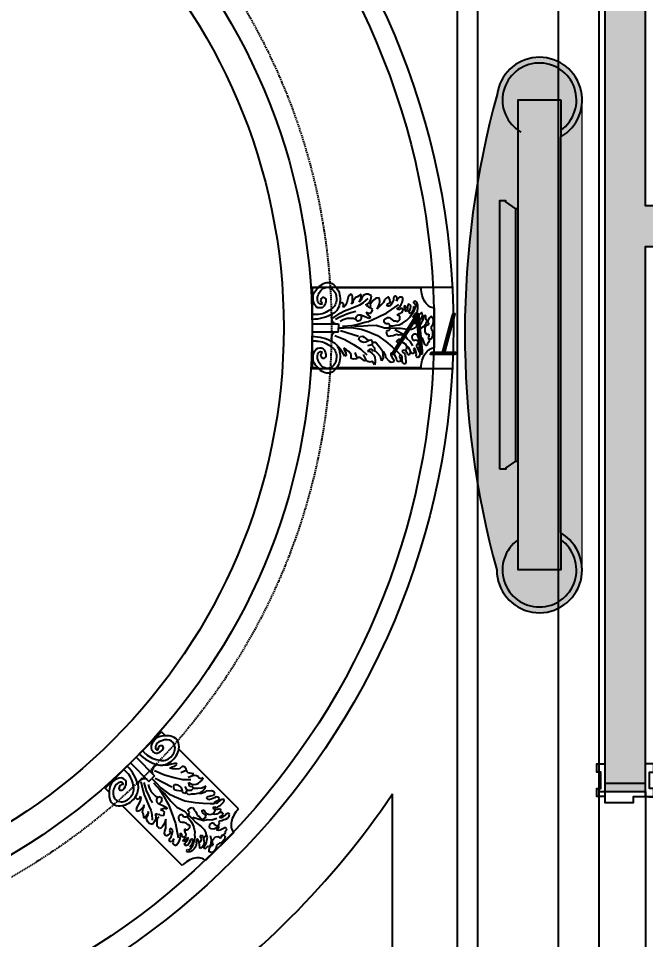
# Model space of a CAD drawing. Header units: millimetres. Extents: x 10553 to 38258, y 46576 to 64025.
# Drawn here: x 33375 to 34918, y 54357 to 56621 of the extents above; entities that cross this region are included whole.
import ezdxf

# ---------------------------------------------------------------- set-up
doc = ezdxf.new("R2010")
doc.units = ezdxf.units.MM
doc.linetypes.add('HIDDEN2', pattern=[4.762499999999999, 3.175, -1.5875])
for name, color, linetype in [('ceiling', 232, 'Continuous'), ('cont', 175, 'Continuous'), ('doors', 4, 'Continuous'), ('floor', 172, 'Continuous'), ('furn', 34, 'Continuous'), ('furn hatch', 254, 'Continuous'), ('light', 230, 'Continuous'), ('plaster', 81, 'Continuous'), ('wall', 5, 'Continuous')]:
    doc.layers.add(name, color=color, linetype=linetype)
doc.styles.add('ISO', font='isocpeui.ttf')

# ---------------------------------------------------------------- blocks, each defined once
blk = doc.blocks.new('TV (top)')
at = {"layer": 'furn hatch'}
h = blk.add_hatch(color=254, dxfattribs=at)
h.paths.add_polyline_path([(63.92888891706389, 524.365204919699), (43.92888891707116, 524.3652049196971), (43.92888891706752, 519.3652049196935), (8.857821105197218, 492.2941371078341), (8.857821105200856, -492.2941371078259), (43.19847907766962, -518.6347950803001), (43.19847907766962, -523.6347950802974), (63.92888891706389, -523.6347950803029)])
h.paths.add_polyline_path([(8.857821105200856, 492.2941371078341), (-3.637978807091713e-12, 492.2941371078323), (3.637978807091713e-12, -492.2941371078305), (8.857821105197218, -492.2941371078268)])
at = {"layer": 'cont', "color": 34, "linetype": 'ByBlock'}
for points in [[(63.92888891706389, -523.6347950803029), (63.92888891706752, 524.3652049196971), (43.92888891706752, 524.3652049196971), (43.92888891706752, 519.3652049196971), (8.857821105200856, 492.2941371078341), (8.857821105200856, -492.2941371078268), (43.19847907766962, -518.6347950802992), (43.19847907766962, -523.6347950802992), (63.92888891706389, -523.6347950803029)], [(8.857821105200856, -492.2941371078268), (0, -492.2941371078305), (0, 492.2941371078305), (8.857821105200856, 492.2941371078341)]]:
    blk.add_lwpolyline(points, dxfattribs=at)
blk = doc.blocks.new('tv furn')
at = {"lineweight": 0}
h = blk.add_hatch(color=254, dxfattribs=at)
edge = h.paths.add_edge_path()
edge.add_line((0, 825.2397700335423), (0, -825.2397701145364))
edge.add_arc((149.9999999999873, -825.2397700335184), 149.9999999999873, 180.0000000309466, 352.441508846147)
edge.add_arc((-2738.333922594611, -7.494937132796686), 3150.384122247407, 344.5835536100656, 375.3270257699401)
edge.add_arc((150, 825.2397700335423), 150, 0, 180)
at = {"color": 34}
blk.add_line((75, 695.335959465875), (75, -695.3359594658832), dxfattribs=at)
at = {"color": 0, "lineweight": 0}
blk.add_lwpolyline([(0, 825.2397700335423), (0, -825.2397701145364, 0.9361232250664371), (298.6966643077903, -844.9705080767017, 0.1349541549208297), (300, 825.2397700335423, 1), (0, 825.2397700335423, 1.337811295791316)], format="xyb", dxfattribs=at)
at = {"color": 34}
blk.add_lwpolyline([(75, -825.2397700335423), (75, -695.3359594658832, 1.60721596209012), (298.6966643077903, -844.9705080767017, 0.1349541549208021), (300, 825.2397700335569, 1.732050807568741), (75, 695.3359594658832), (75, 825.2397700335569), (225, 825.2397700335569), (225, -825.2397700335423), (75, -825.2397700335423)], format="xyb", dxfattribs=at)
for centre, start, end in [((150, 825.2397700335569), 305.2344179818278, 234.7655820181722), ((150, -825.2397700335423), 125.2344179818278, 59.99999999998969)]:
    blk.add_arc(centre, 130, start, end, dxfattribs=at)
at = {"color": 34, "xscale": -1, "yscale": 0.9000000000232831, "rotation": 180}
blk.add_blockref('TV (top)', (225, 0), dxfattribs=at)
at = {"color": 34, "style": 'ISO'}
blk.add_text('TV', height=150, dxfattribs=at).set_placement((390.4348125623656, -78.53628961774848))
blk = doc.blocks.new('205 2')
at = {"color": 0, "linetype": 'ByBlock'}
for p, q in [((-45.99999999999955, 370), (46, 370)), ((-25.21661514746643, 360.7503661837545), (-22.06201093967388, 363.4935002774873)), ((-22.06201093967388, 363.4935002774873), (-18.66881113426348, 364.8901213309728)), ((-18.66881113426348, 364.8901213309728), (-8.192045572757934, 364.8901213309728)), ((-8.192045572757934, 364.8901213309728), (-5.097256986136017, 362.1990008208668)), ((-5.097256986136017, 362.1990008208668), (0, 360.9573347061523)), ((0, 360.9573347061523), (3.355596227044771, 360.9573347061523)), ((3.355596227044771, 360.9573347061523), (7.997955425677446, 364.9941687919199)), ((7.997955425677446, 364.9941687919199), (13.59456504638956, 367.1667750769993)), ((13.59456504638956, 367.1667750769993), (20.38047208094804, 367.1667750769993)), ((20.38047208094804, 367.1667750769993), (23.8916567649519, 364.1135710039525)), ((23.8916567649519, 364.1135710039525), (25.97581360782215, 358.9911337436642)), ((-40.28933311967694, 347.2612504434655), (-40.66843701698508, 343.4200223843218)), ((-40.66843701698508, 343.4200223843218), (-38.52193915081716, 340.8956219312386)), ((-37.76478588725422, 349.1270447436254), (-40.28933311967694, 347.2612504434655)), ((-38.52193915081716, 340.8956219312386), (-32.2095165386736, 337.9322789427824)), ((-33.34577369947783, 349.4563478201162), (-37.76478588725422, 349.1270447436254)), ((-32.46207671504817, 353.29757587926), (-33.34577369947783, 351.6514451967669)), ((-33.34577369947783, 351.6514451967669), (-33.34577369947783, 349.4563478201162)), ((-30.1895623934397, 353.8465425733593), (-32.46207671504817, 353.29757587926)), ((-25.21661514746665, 352.5748563075322), (-30.1895623934397, 353.8465425733593)), ((-25.21661514746665, 356.3001582529978), (-25.21661514746643, 360.7503661837545)), ((-25.21661514746665, 352.5748563075322), (-25.21661514746665, 356.3001582529978)), ((-23.31191116117407, 350.9185919716256), (-25.21661514746665, 352.5748563075322)), ((-19.50241789589336, 352.6782091116183), (-23.31191116117407, 350.9185919716256)), ((-14.14397717948736, 352.6782091116183), (-19.50241789589336, 352.6782091116183)), ((-14.14397717948736, 345.22735197781), (-14.14397717948736, 352.6782091116183)), ((-8.787328326600118, 340.5693964535603), (-14.14397717948736, 345.22735197781)), ((0, 340.5693964535603), (-8.787328326600118, 340.5693964535603)), ((3.713082238659354, 343.1568876830279), (0, 340.5693964535603)), ((2.765586128269206, 336.7004700048128), (10.2480108933903, 345.0361464781454)), ((6.451172000216502, 348.641938225599), (3.713082238659354, 343.1568876830279)), ((8.475036134407219, 352.8850106071477), (6.451172000216502, 348.641938225599)), ((12.04651352702354, 349.7793780918291), (8.475036134407219, 352.8850106071477)), ((10.2480108933903, 345.0361464781454), (13.53392951338901, 347.1408393886522)), ((17.28582321707654, 349.7793780918291), (12.04651352702354, 349.7793780918291)), ((13.53392951338901, 347.1408393886522), (18.5498062515544, 347.1408393886522)), ((22.76160309631678, 354.5409258129075), (17.28582321707654, 349.7793780918291)), ((18.5498062515544, 347.1408393886522), (18.5498062515544, 344.1340253165108)), ((18.5498062515544, 344.1340253165108), (28.63850440223177, 344.1340253165108)), ((25.97581360782215, 358.9911337436642), (22.76160309631678, 354.5409258129075)), ((28.63850440223177, 344.1340253165108), (27.94673206117591, 339.02213363396)), ((-91.99999999999955, 330), (-92, 73.92546307080192)), ((-68.06515259708681, 322.0184000119916), (-68.44372922883485, 318.9454175646533)), ((-68.44372922883485, 318.9454175646533), (-66.55031880453453, 315.4331078820978)), ((-64.6563811146741, 325.2014066180564), (-68.06515259708681, 322.0184000119916)), ((-58.59599141341164, 325.7499886123114), (-64.6563811146741, 325.2014066180564)), ((-54.55608312294339, 323.8841943121515), (-58.59599141341164, 325.7499886123114)), ((-50.3896311114745, 321.140514941304), (-54.55608312294339, 323.8841943121515)), ((-45.71858601288386, 318.396450870554), (-50.3896311114745, 321.140514941304)), ((-38.14336251900227, 318.7257539470447), (-39.027059503499, 315.6527714997064)), ((-35.87084819746087, 321.140514941304), (-38.14336251900227, 318.7257539470447)), ((-29.93700221706513, 320.5915482472046), (-35.87084819746087, 321.140514941304)), ((-32.2095165386736, 337.9322789427824), (-27.41192771914939, 335.7375662659761)), ((-28.92676151170144, 328.2743890653946), (-31.45183600968448, 325.8596280711354)), ((-31.45183600968448, 325.8596280711354), (-30.31557884888025, 323.1159487002878)), ((-30.31557884888025, 323.1159487002878), (-24.25571641311103, 322.7866456238553)), ((-28.04306452727178, 316.7503201880609), (-29.93700221706513, 320.5915482472046)), ((-21.47808173882072, 328.054725447786), (-28.92676151170144, 328.2743890653946)), ((-27.41192771914939, 335.7375662659761), (-24.00315623673669, 332.6641991187935)), ((-24.25571641311103, 322.7866456238553), (-18.57390334359661, 320.0429662529496)), ((-24.00315623673669, 332.6641991187935), (-21.47808173882072, 328.054725447786)), ((-18.57390334359661, 320.0429662529496), (-14.78655522943586, 314.3359438936459)), ((-2.40003401293643, 326.1981639441801), (2.765586128269206, 336.7004700048128)), ((4.959430258623797, 324.5615106791665), (3.31605131431138, 318.7923070220859)), ((3.31605131431138, 318.7923070220859), (3.31605131431138, 316.2752158662188)), ((10.48567170311003, 329.3669380221982), (4.959430258623797, 324.5615106791665)), ((15.57022888931692, 333.7882920971606), (10.48567170311003, 329.3669380221982)), ((13.59509231188281, 318.1629380581435), (15.76689892219747, 323.3229172226856)), ((25.12227309273021, 336.5660823570506), (15.57022888931692, 333.7882920971606)), ((15.76689892219747, 323.3229172226856), (20.10998487746701, 329.1753561274381)), ((22.41624419131563, 318.7511441375245), (18.57511499576799, 316.6337561317487)), ((20.10998487746701, 329.1753561274381), (25.53923777060709, 332.9508005112875)), ((27.53154601618417, 318.5297566222289), (22.41624419131563, 318.7511441375245)), ((27.94673206117591, 339.02213363396), (25.12227309273021, 336.5660823570506)), ((25.53923777060709, 332.9508005112875), (29.73785297776931, 334.2095384391141)), ((29.23115082854065, 322.5681361057796), (27.05934421822622, 317.4077722414513)), ((34.80487446978805, 330.1190248734783), (29.23115082854065, 322.5681361057796)), ((29.73785297776931, 334.2095384391141), (34.80487446978805, 332.3218162472476)), ((34.80487446978805, 332.3218162472476), (34.80487446978805, 330.1190248734783)), ((35.13213260793418, 315.9241443710634), (38.38451685072664, 318.7523045821872)), ((38.38451685072664, 318.7523045821872), (45.63279885685483, 319.9918011721456)), ((45.63279885685483, 319.9918011721456), (52.13820064335891, 319.9918011721456)), ((52.13820064335891, 319.9918011721456), (56.70326537572259, 317.8090141909197)), ((91.99999999999955, 330), (91.99999999999977, 73.92546307080192)), ((-66.55031880453453, 315.4331078820978), (-63.14154732212182, 314.3359438936459)), ((-63.14154732212182, 314.3359438936459), (-59.60623211877532, 315.3234684232157)), ((-59.60623211877532, 315.3234684232157), (-54.55608312294339, 313.7869771995465)), ((-58.39193966342418, 307.610621016298), (-59.16965628162711, 305.29280438571)), ((-59.16965628162711, 305.29280438571), (-59.16965628162711, 302.5887490999885)), ((-59.16965628162711, 302.5887490999885), (-58.16943362076995, 300.9468501158408)), ((-55.81888400461457, 308.7385609932244), (-58.39193966342418, 307.610621016298)), ((-58.16943362076995, 300.9468501158408), (-55.39232621203973, 298.0496755025815)), ((-52.03100862496058, 308.5188973756158), (-55.81888400461457, 308.7385609932244)), ((-55.39232621203973, 298.0496755025815), (-52.18655194862799, 295.8268797363271)), ((-54.55608312294339, 313.7869771995465), (-49.25337395067027, 312.3601254347595)), ((-49.75849430335211, 306.8727666930645), (-52.03100862496058, 308.5188973756158)), ((-47.61199643718419, 307.7506517637521), (-49.75849430335211, 306.8727666930645)), ((-49.25337395067027, 312.3601254347595), (-47.61199643718419, 310.4943311346578)), ((-47.61199643718419, 310.4943311346578), (-47.61199643718419, 307.7506517637521)), ((-42.56237470677866, 315.872435117315), (-45.71858601288386, 318.396450870554)), ((-39.027059503499, 315.6527714997064), (-42.56237470677866, 315.872435117315)), ((-30.83862622866877, 295.8622721230495), (-41.24579274372081, 303.1000152082415)), ((-28.29562470357905, 309.2871429874212), (-27.66448789552373, 313.1283710466232)), ((-28.04306452727178, 305.9944969225326), (-28.29562470357905, 309.2871429874212)), ((-27.66448789552373, 313.1283710466232), (-28.04306452727178, 316.7503201880609)), ((-26.4016870137857, 302.70223555743), (-28.04306452727178, 305.9944969225326)), ((-19.83670422533464, 301.7143263279577), (-26.4016870137857, 302.70223555743)), ((-14.53399505306152, 307.4213486873196), (-19.83670422533464, 301.7143263279577)), ((-14.78655522943586, 314.3359438936459), (-14.53399505306152, 307.4213486873196)), ((-2.687393712537641, 300.6013896454242), (0.03487808381919422, 310.658982672845)), ((-2.687393712537641, 287.8224298387649), (-2.687393712537641, 300.6013896454242)), ((0.03487808381919422, 310.658982672845), (3.31605131431138, 316.2752158662188)), ((3.31605131431138, 316.2752158662188), (6.356264209482561, 317.0303816829692)), ((6.356264209482561, 317.0303816829692), (10.19264801552345, 316.2752158662188)), ((10.19264801552345, 316.2752158662188), (13.59509231188281, 318.1629380581435)), ((10.37719094185741, 309.1813505271566), (10.61129682556498, 311.6249640105525)), ((11.22028848250056, 306.7381217435468), (10.37719094185741, 309.1813505271566)), ((10.61129682556498, 311.6249640105525), (11.31414174218094, 313.6607956468943)), ((13.42214922660219, 306.0460467031808), (11.22028848250056, 306.7381217435468)), ((11.31414174218094, 313.6607956468943), (13.59509231188281, 318.1629380581435)), ((15.38937682143592, 307.9599284852738), (13.42214922660219, 306.0460467031808)), ((16.46710751134674, 313.3757330538356), (15.38937682143592, 307.9599284852738)), ((18.57511499576799, 316.6337561317487), (16.46710751134674, 313.3757330538356)), ((25.24976900896581, 312.8144559643697), (24.25587353422884, 308.9120606281213)), ((24.25587353422884, 308.9120606281213), (24.25587353422884, 305.2254819109803)), ((24.25587353422884, 305.2254819109803), (26.35386297407672, 305.8852421634947)), ((25.2197148752457, 296.6701418200391), (31.36868518118877, 301.8462783785071)), ((27.05934421822622, 317.4077722414513), (25.24976900896581, 312.8144559643697)), ((26.35386297407672, 305.8852421634947), (30.58177528635133, 309.5616876524291)), ((30.58177528635133, 309.5616876524291), (32.73588463267379, 313.8404504795326)), ((31.36868518118877, 301.8462783785071), (39.59349977572583, 308.1630500091123)), ((32.73588463267379, 313.8404504795326), (35.13213260793418, 315.9241443710634)), ((35.35669135838475, 301.1883232452528), (33.0566913583848, 296.6883232452528)), ((39.38169135838484, 304.6883232452528), (35.35669135838475, 301.1883232452528)), ((44.5566913583848, 306.1883232452528), (39.38169135838484, 304.6883232452528)), ((39.59349977572583, 308.1630500091123), (42.89892721937804, 310.3769976786571)), ((39.95669135838489, 294.1883232452528), (43.98169135838475, 297.1883232452528)), ((42.89892721937804, 310.3769976786571), (46.28169135838493, 311.1883232452528)), ((43.98169135838475, 297.1883232452528), (49.73169135838475, 298.6883232452528)), ((49.15669135838493, 306.6883232452528), (44.5566913583848, 306.1883232452528)), ((51.45669135838489, 312.6883232452528), (46.28169135838493, 311.1883232452528)), ((46.28169135838493, 311.1883232452528), (49.15669135838493, 306.6883232452528)), ((49.73169135838475, 298.6883232452528), (52.60669135838475, 296.6883232452528)), ((55.48169135838475, 311.1883232452528), (51.45669135838489, 312.6883232452528)), ((57.78169135838493, 306.1883232452528), (55.48169135838475, 311.1883232452528)), ((56.70326537572259, 317.8090141909197), (60.18369677610758, 314.7825521036284)), ((59.78508478307208, 306.3995858705603), (57.78169135838493, 306.1883232452528)), ((62.18155396074303, 311.5587956353556), (59.78508478307208, 309.4749093939026)), ((59.78508478307208, 309.4749093939026), (59.78508478307208, 306.3995858705603)), ((60.18369677610758, 314.7825521036284), (62.18155396074303, 311.5587956353556)), ((-82.68253416035441, 281.1198042529286), (-83.45286906145043, 278.8419964073109)), ((-83.45286906145043, 278.8419964073109), (-80.5244364530663, 274.1525051663048)), ((-79.29168970504816, 283.3972273986437), (-82.68253416035441, 281.1198042529286)), ((-67.7683021184057, 282.7324660480372), (-79.29168970504816, 283.3972273986437)), ((-63.66881282599047, 281.1601977377431), (-67.7683021184057, 282.7324660480372)), ((-60.53421940557882, 280.7408748950693), (-63.66881282599047, 281.1601977377431)), ((-60.69134452572598, 295.9969170725672), (-62.64644501401335, 293.2774737926084)), ((-62.64644501401335, 293.2774737926084), (-61.47327926794242, 289.4535572269815)), ((-61.47327926794242, 289.4535572269815), (-59.32256327769414, 288.0086245689308)), ((-56.58552804725764, 296.0819357406581), (-60.69134452572598, 295.9969170725672)), ((-57.82143838823526, 278.5400070205797), (-60.53421940557882, 280.7408748950693)), ((-59.32256327769414, 288.0086245689308), (-56.58552804725764, 286.054349301965)), ((-56.43525737865707, 274.8718938964885), (-57.82143838823526, 278.5400070205797)), ((-52.18655194862799, 295.8268797363271), (-56.58552804725764, 296.0819357406581)), ((-56.58552804725764, 286.054349301965), (-52.67532707068312, 282.6551413770067)), ((-51.67299534785252, 278.0160458171158), (-52.87832428968386, 272.6710260219988)), ((-49.96676417741969, 283.9158028041711), (-52.67532707068312, 282.6551413770067)), ((-52.67532707068312, 282.6551413770067), (-51.67299534785252, 278.0160458171158)), ((-48.49358435964086, 293.5313756974065), (-52.18655194862799, 295.8268797363271)), ((-45.97589157876496, 285.0722105703899), (-49.96676417741969, 283.9158028041711)), ((-44.59181963115975, 290.0036780206137), (-48.49358435964086, 293.5313756974065)), ((-42.4284492688048, 285.0722105703899), (-45.97589157876496, 285.0722105703899)), ((-42.4284492688048, 285.0722105703899), (-44.59181963115975, 290.0036780206137)), ((-36.9295973291446, 281.217133316386), (-42.4284492688048, 285.0722105703899)), ((-34.71244588546961, 276.5915022514528), (-36.9295973291446, 281.217133316386)), ((-32.49476717630159, 270.8090787204565), (-34.71244588546961, 276.5915022514528)), ((-24.59474813205884, 286.8156703163986), (-30.83862622866877, 295.8622721230495)), ((-27.43618193230941, 276.3810714303982), (-28.49545832955323, 272.6968009123811)), ((-23.05671465733326, 276.8107811692171), (-27.43618193230941, 276.3810714303982)), ((-16.26869856073449, 279.5779272312648), (-24.59474813205884, 286.8156703163986)), ((-19.52509031257364, 276.3810714303982), (-23.05671465733326, 276.8107811692171)), ((-16.70000174288293, 274.5391285212827), (-19.52509031257364, 276.3810714303982)), ((-3.780415102021607, 249.7232949296595), (-16.26869856073449, 279.5779272312648)), ((-0.4291155595826694, 267.4687298733625), (-2.687393712537641, 287.8224298387649)), ((11.20974317243395, 273.7778075068491), (17.45783939305693, 285.9724082327448)), ((17.45783939305693, 285.9724082327448), (21.83414307507337, 291.4262980869971)), ((21.83414307507337, 291.4262980869971), (25.2197148752457, 296.6701418200391)), ((33.0566913583848, 296.6883232452528), (33.63169135838484, 294.1883232452528)), ((33.63169135838484, 294.1883232452528), (35.9316913583848, 292.1883232452528)), ((35.9316913583848, 292.1883232452528), (39.95669135838489, 294.1883232452528)), ((40.53169135838493, 287.1883232452528), (37.65669135838493, 285.1883232452528)), ((37.65669135838493, 285.1883232452528), (38.23169135838475, 282.1883232452528)), ((38.23169135838475, 282.1883232452528), (42.25669135838484, 282.6883232452528)), ((43.98169135838475, 288.6883232452528), (40.53169135838493, 287.1883232452528)), ((43.40669135838493, 278.1883232452528), (41.10669135838475, 275.6883232452528)), ((42.25669135838484, 282.6883232452528), (48.58169135838489, 283.1883232452528)), ((46.28169135838471, 278.1883232452528), (43.40669135838493, 278.1883232452528)), ((48.00669135838484, 288.6883232452528), (43.98169135838475, 288.6883232452528)), ((50.3066913583848, 278.1883232452528), (46.28169135838471, 278.1883232452528)), ((52.03169135838471, 289.1883232452528), (48.00669135838484, 288.6883232452528)), ((48.58169135838489, 283.1883232452528), (50.88169135838484, 281.1883232452528)), ((50.88169135838484, 281.1883232452528), (50.3066913583848, 278.1883232452528)), ((53.75669135838484, 290.1883232452528), (52.03169135838471, 289.1883232452528)), ((52.60669135838475, 296.6883232452528), (54.33169135838489, 293.6883232452528)), ((54.33169135838489, 293.6883232452528), (53.75669135838484, 290.1883232452528)), ((-80.5244364530663, 274.1525051663048), (-76.97963047070652, 272.1428331201314)), ((-74.20568665493624, 268.3912401273847), (-78.52082753845889, 265.7114209325518)), ((-78.52082753845889, 265.7114209325518), (-77.75049263729579, 260.3521672427887)), ((-77.75049263729579, 260.3521672427887), (-75.12998308315287, 256.0646873509977)), ((-76.97963047070652, 272.1428331201314), (-72.04758894764814, 272.1428331201314)), ((-75.12998308315287, 256.0646873509977), (-70.50639187989577, 254.7251624534838)), ((-69.5815681861859, 265.9795567319961), (-74.20568665493624, 268.3912401273847)), ((-72.04758894764814, 272.1428331201314), (-66.6531355777347, 272.0089575703605)), ((-70.50639187989577, 254.7251624534838), (-63.57074144222997, 250.7054336612346)), ((-64.95797698286174, 263.4339977867785), (-69.5815681861859, 265.9795567319961)), ((-66.6531355777347, 272.0089575703605), (-63.57074144222997, 269.4630139253568)), ((-63.10832959537515, 266.113432281767), (-64.95797698286174, 263.4339977867785)), ((-63.57074144222997, 269.4630139253568), (-63.10832959537515, 266.113432281767)), ((-54.40001253378273, 257.6334933625767), (-61.50122433962247, 266.5065955342725)), ((-54.32514083219576, 272.7756643827888), (-56.43525737865707, 274.8718938964885)), ((-43.68228663695618, 242.431309164851), (-54.40001253378273, 257.6334933625767)), ((-52.87832428968386, 272.6710260219988), (-54.32514083219576, 272.7756643827888)), ((-33.38215501925151, 257.8566192788421), (-32.49476717630159, 263.6386581100523)), ((-32.49476717630159, 255.3891544044018), (-33.38215501925151, 257.8566192788421)), ((-32.49476717630159, 263.6386581100523), (-32.49476717630159, 270.8090787204565)), ((-30.27761573255998, 255.3891544044018), (-32.49476717630159, 255.3891544044018)), ((-28.94732486634166, 257.1626207391964), (-30.27761573255998, 255.3891544044018)), ((-27.17360371142854, 261.0173132932978), (-28.94732486634166, 257.1626207391964)), ((-28.49545832955323, 272.6968009123811), (-27.35076492072244, 268.4958784881164)), ((-27.35076492072244, 268.4958784881164), (-27.17360371142854, 264.4869212918566)), ((-27.17360371142854, 264.4869212918566), (-27.17360371142854, 261.0173132932978)), ((-14.90835356079629, 269.7534623164102), (-16.70000174288293, 274.5391285212827)), ((-16.13530038825411, 261.3116086829104), (-14.90835356079629, 269.7534623164102)), ((-14.3974332876212, 255.5357250494417), (-16.13530038825411, 261.3116086829104)), ((-15.93072137277341, 249.7598414159147), (-14.3974332876212, 255.5357250494417)), ((-0.4291155595826694, 250.901630587643), (-0.4291155595826694, 267.4687298733625)), ((5.930233682400967, 253.6672378502553), (7.195670891605687, 263.0112126453896)), ((7.195670891605687, 263.0112126453896), (11.20974317243395, 273.7778075068491)), ((14.36859080600561, 259.0684238243266), (18.65578661784821, 264.8658506497159)), ((14.36859080600561, 256.2528055804432), (14.36859080600561, 259.0684238243266)), ((16.36956339314634, 253.685318743519), (14.36859080600561, 256.2528055804432)), ((18.65578661784821, 264.8658506497159), (22.94298242962395, 264.8658506497159)), ((22.94298242962395, 264.8658506497159), (27.03983539457272, 265.1143667565193)), ((27.03983539457272, 265.1143667565193), (28.65959502236524, 262.8784911951516)), ((28.65959502236524, 262.8784911951516), (28.46872490997771, 260.3937148271943)), ((28.46872490997771, 260.3937148271943), (28.94537292548625, 257.660807052278)), ((28.94537292548625, 257.660807052278), (31.32703120634847, 260.9734575097682)), ((31.32703120634847, 260.9734575097682), (32.75644798731378, 264.4519136049785)), ((32.75644798731378, 264.4519136049785), (33.51834664038324, 267.7645640624105)), ((33.51834664038324, 267.7645640624105), (35.61422701819106, 271.3261153264903)), ((34.65776739421426, 226.3389295010129), (53.64723451541795, 262.0063766223029)), ((35.61422701819106, 271.3261153264903), (39.08099770600393, 274.3756310826284)), ((39.08099770600393, 274.3756310826284), (41.10669135838475, 275.6883232452528)), ((41.10669135838475, 275.6883232452528), (42.83169135838489, 274.1883232452528)), ((44.5566913583848, 267.6883232452528), (41.6816913583848, 262.1883232452528)), ((41.6816913583848, 262.1883232452528), (42.83169135838489, 258.1883232452528)), ((42.83169135838489, 274.1883232452528), (44.5566913583848, 272.6883232452528)), ((42.83169135838489, 258.1883232452528), (45.13169135838484, 257.1883232452528)), ((44.5566913583848, 272.6883232452528), (44.5566913583848, 267.6883232452528)), ((45.13169135838484, 257.1883232452528), (46.28169135838471, 261.6883232452528)), ((46.28169135838471, 261.6883232452528), (49.15669135838471, 265.6883232452528)), ((49.15669135838471, 265.6883232452528), (53.75669135838484, 269.1883232452528)), ((53.75669135838484, 269.1883232452528), (58.35669135838475, 272.1883232452528)), ((58.35669135838475, 272.1883232452528), (64.10669135838475, 274.1883232452528)), ((66.98169135838475, 258.1883232452528), (61.8066913583848, 255.1883232452528)), ((61.8066913583848, 255.1883232452528), (66.98169135838475, 256.6883232452528)), ((64.10669135838475, 274.1883232452528), (69.85669135838475, 274.6883232452528)), ((68.13169135838484, 261.1883232452528), (66.98169135838475, 258.1883232452528)), ((66.98169135838475, 256.6883232452528), (71.58169135838489, 255.6883232452528)), ((71.00669135838484, 264.6883232452528), (68.13169135838484, 261.1883232452528)), ((69.85669135838475, 274.6883232452528), (71.00669135838484, 270.6883232452528)), ((71.00669135838484, 270.6883232452528), (71.00669135838484, 264.6883232452528)), ((71.58169135838489, 255.6883232452528), (73.3066913583848, 252.6883232452528)), ((-79.29168970504816, 245.6143157709157), (-79.75410155197005, 238.9151524837362)), ((-79.75410155197005, 238.9151524837362), (-77.30442602106768, 233.5047337131691)), ((-73.4348244882799, 246.9538406684296), (-79.29168970504816, 245.6143157709157)), ((-77.30442602106768, 233.5047337131691), (-68.21753232766059, 223.1297633047798)), ((-68.04037111836647, 242.5324852268677), (-73.4348244882799, 246.9538406684296)), ((-62.64591774852011, 237.8429939859197), (-68.04037111836647, 242.5324852268677)), ((-63.57074144222997, 250.7054336612346), (-58.48421112662459, 246.9538406684296)), ((-58.17628807238361, 237.5752428863198), (-62.64591774852011, 237.8429939859197)), ((-58.48421112662459, 246.9538406684296), (-58.17628807238361, 237.5752428863198)), ((-31.63321534299166, 222.7923815313261), (-43.68228663695618, 242.431309164851)), ((-19.20187655869222, 232.4321905154502), (-17.97545699672764, 237.4975335155032)), ((-17.97545699672764, 237.4975335155032), (-17.77087798124694, 244.606017449114)), ((-17.77087798124694, 244.606017449114), (-15.93072137277341, 249.7598414159147)), ((-4.175336964463213, 233.9429068487952), (-6.73099286159254, 231.366187215317)), ((0, 235.2739683495602), (-4.175336964463213, 233.9429068487952)), ((0, 235.2739683495602), (-0.4291155595826694, 250.901630587643)), ((0, 218.6880187708884), (0, 235.2739683495602)), ((0, 235.2739683495602), (7.046982019551933, 234.4987981403247)), ((4.478699951432191, 234.7813099649065), (4.673759986716277, 245.2261536165024)), ((4.673759986716277, 245.2261536165024), (5.930233682400967, 253.6672378502553)), ((7.046982019551933, 234.4987981403247), (9.673291494188106, 231.8128237478086)), ((16.55990624004039, 246.2313743394334), (16.36956339314634, 253.685318743519)), ((18.27457365856685, 242.3389811994857), (16.55990624004039, 246.2313743394334)), ((22.08564872039437, 236.37574873626), (18.27457365856685, 242.3389811994857)), ((23.88731494705439, 232.4841249960009), (22.08564872039437, 236.37574873626)), ((50.88169135838484, 235.6883232452528), (49.73169135838475, 231.6883232452528)), ((53.1816913583848, 238.1883232452528), (50.88169135838484, 235.6883232452528)), ((56.63169135838484, 240.6883232452528), (53.1816913583848, 238.1883232452528)), ((56.44912340286828, 231.7170334837283), (58.01773827680745, 234.7469295472256)), ((60.65669135838471, 243.6883232452528), (56.63169135838484, 240.6883232452528)), ((58.01773827680745, 234.7469295472256), (59.9348756488414, 235.8829482211149)), ((59.9348756488414, 235.8829482211149), (64.98871550325998, 235.3528318199678)), ((63.53169135838471, 245.6883232452528), (60.65669135838471, 243.6883232452528)), ((68.13169135838484, 246.1883232452528), (63.53169135838471, 245.6883232452528)), ((64.98871550325998, 235.3528318199678), (68.64793809994012, 233.4593391302042)), ((72.73169135838475, 249.6883232452528), (68.13169135838484, 246.1883232452528)), ((73.3066913583848, 252.6883232452528), (72.73169135838475, 249.6883232452528)), ((-69.84520093805327, 214.5232581330347), (-76.2709856335307, 210.0538152095396)), ((-61.30086344815504, 214.2874371215003), (-69.84520093805327, 214.5232581330347)), ((-68.21753232766059, 223.1297633047798), (-64.42016616892647, 222.5404031258659)), ((-64.42016616892647, 222.5404031258659), (-54.92675077209128, 216.0559023581445)), ((-53.57009663073973, 212.5193565847003), (-61.30086344815504, 214.2874371215003)), ((-54.92675077209128, 216.0559023581445), (-53.57009663073973, 212.5193565847003)), ((-53.57009663073973, 212.5193565847003), (-44.28653290438524, 204.0178744735895)), ((-17.4756092990458, 197.3925735587254), (-31.63321534299166, 222.7923815313261)), ((-18.69095628545028, 228.1670232153265), (-19.20187655869222, 232.4321905154502)), ((-15.62438011507902, 225.501437915198), (-18.69095628545028, 228.1670232153265)), ((-12.35322492916021, 224.4350499151624), (-15.62438011507902, 225.501437915198)), ((-8.468859962292527, 224.2573185818619), (-12.35322492916021, 224.4350499151624)), ((-6.73099286159254, 225.501437915198), (-8.468859962292527, 224.2573185818619)), ((-6.73099286159254, 231.366187215317), (-6.73099286159254, 225.501437915198)), ((6.15379425604192, 194.0118312268169), (0, 218.6880187708884)), ((9.673291494188106, 231.8128237478086), (9.673291494188106, 226.8432710118359)), ((9.673291494188106, 226.8432710118359), (9.673291494188106, 221.7398427261505)), ((9.673291494188106, 221.7398427261505), (11.99062338366343, 219.0534836337902)), ((11.99062338366343, 219.0534836337902), (14.61746012385993, 217.710496437503)), ((14.61746012385993, 217.710496437503), (18.17070235431311, 217.9790169367916)), ((18.17070235431311, 217.9790169367916), (20.48803424372159, 221.0681567780557)), ((20.48803424372159, 221.0681567780557), (24.04180373966824, 227.7834774591611)), ((24.04180373966824, 227.7834774591611), (23.88731494705439, 232.4841249960009)), ((24.41299865437622, 199.0275479454431), (34.65776739421426, 226.3389295010129)), ((49.73169135838475, 231.6883232452528), (49.73169135838475, 227.6883232452528)), ((49.73169135838475, 227.6883232452528), (51.45669135838489, 226.6883232452528)), ((51.45669135838489, 226.6883232452528), (53.1816913583848, 226.1883232452528)), ((53.1816913583848, 226.1883232452528), (55.66507959861201, 228.308592762216)), ((58.18540870702122, 215.5377116525196), (53.89452203672568, 210.2088492513867)), ((55.66507959861201, 228.308592762216), (56.44912340286828, 231.7170334837283)), ((64.5611031796318, 219.2677614534041), (58.18540870702122, 215.5377116525196)), ((67.87127601279076, 223.2109349743114), (64.5611031796318, 219.2677614534041)), ((70.82659916186822, 229.0660667780903), (67.87127601279076, 223.2109349743114)), ((68.64793809994012, 233.4593391302042), (70.65207428010763, 231.5654617405962)), ((70.65207428010763, 231.5654617405962), (70.82659916186822, 229.0660667780903)), ((-76.2709856335307, 210.0538152095396), (-71.01994848067102, 208.8089264764567)), ((-71.01994848067102, 208.8089264764567), (-65.64974932391783, 206.7338554548332)), ((-65.64974932391783, 206.7338554548332), (-58.72780778941228, 198.7459476510412)), ((-58.72780778941228, 198.7459476510412), (-53.35760863265887, 192.0025438804878)), ((-53.35760863265887, 192.0025438804878), (-52.36371315792189, 188.4579194100806)), ((-44.28653290438524, 204.0178744735895), (-39.11933096663256, 197.4618195327348)), ((-39.11933096663256, 197.4618195327348), (-33.81187640491976, 192.6053685543593)), ((-33.81187640491976, 192.6053685543593), (-33.81187640491976, 182.5285405341419)), ((-7.557745171608985, 165.9902937376173), (-17.4756092990458, 197.3925735587254)), ((5.545857130093054, 168.6043292570976), (6.15379425604192, 194.0118312268169)), ((14.75665821683356, 170.3781802917365), (24.41299865437622, 199.0275479454431)), ((42.86043683763137, 196.3538839482935), (49.84881382563049, 200.5105658891844)), ((45.92543121152266, 199.2314388689701), (42.86043683763137, 196.3538839482935)), ((48.99042558541419, 203.4946826698142), (45.92543121152266, 199.2314388689701)), ((53.89452203672568, 210.2088492513867), (48.99042558541419, 203.4946826698142)), ((49.84881382563049, 200.5105658891844), (55.36612005795769, 203.7078063898953)), ((55.36612005795769, 203.7078063898953), (60.51486770304336, 205.0931105702766)), ((60.51486770304336, 205.0931105702766), (66.03217393537057, 204.0274919699878)), ((68.81086314064737, 192.8888923480408), (62.87279903630565, 184.3589424475795)), ((66.03217393537057, 204.0274919699878), (69.46467236545004, 202.2155556496582)), ((69.46467236545004, 202.2155556496582), (68.71490081892694, 196.8224483725498)), ((68.71490081892694, 196.8224483725498), (68.81086314064737, 192.8888923480408)), ((-79.56586776704921, 190.2098425529548), (-84.93870325133616, 188.1663169194362)), ((-84.93870325133616, 188.1663169194362), (-80.06940632325131, 185.5388169049984)), ((-80.06940632325131, 185.5388169049984), (-77.88652713730994, 180.1380156308296)), ((-74.86424126924544, 190.2098425529548), (-79.56586776704921, 190.2098425529548)), ((-77.88652713730994, 180.1380156308296), (-79.06180194542094, 175.7589771734201)), ((-79.06180194542094, 175.7589771734201), (-77.55065901138869, 168.7524387015146)), ((-67.81153788972574, 189.1880797361955), (-74.86424126924544, 190.2098425529548)), ((-63.10991139185489, 186.5605797217577), (-67.81153788972574, 189.1880797361955)), ((-58.07294403362312, 180.4300028213183), (-63.10991139185489, 186.5605797217577)), ((-54.71426277407727, 174.1532399756834), (-58.07294403362312, 180.4300028213183)), ((-53.87485609195414, 167.2928874489735), (-54.71426277407727, 174.1532399756834)), ((-49.84496584599242, 173.8612527852529), (-53.87485609195414, 167.2928874489735)), ((-52.36371315792189, 188.4579194100806), (-53.53898796596627, 185.1010284692165)), ((-53.53898796596627, 185.1010284692165), (-52.36371315792189, 182.3273425096413)), ((-45.68325922409713, 188.8418498660321), (-52.36371315792189, 188.4579194100806)), ((-52.36371315792189, 182.3273425096413), (-50.18083397198052, 180.4300028213183)), ((-50.18083397198052, 180.4300028213183), (-49.84496584599242, 173.8612527852529)), ((-38.97960560816568, 180.1003150449833), (-45.68325922409713, 188.8418498660321)), ((-38.97960560816568, 180.1003150449833), (-41.66180522622881, 167.3482842282392)), ((-33.81187640491976, 182.5285405341419), (-38.97960560816568, 180.1003150449833)), ((-33.81187640491976, 182.5285405341419), (-29.59797049811755, 181.3632846712717)), ((-29.26895682374311, 172.3059112686315), (-30.91402519574899, 168.301955170522)), ((-29.59797049811755, 181.3632846712717), (-28.28191580048588, 177.0731118804542)), ((-28.28191580048588, 177.0731118804542), (-29.26895682374311, 172.3059112686315)), ((12.85270248246684, 159.2665096596465), (14.75665821683356, 170.3781802917365)), ((22.66933163311637, 171.1960521849105), (25.02304484236515, 177.7444131286466)), ((25.72958061750114, 162.6010880089016), (22.66933163311637, 171.1960521849105)), ((25.02304484236515, 177.7444131286466), (29.02499001657998, 169.7634299222846)), ((33.73294370043732, 176.7211115125101), (38.2051973181849, 180.6100277018559)), ((33.73294370043732, 171.1960521849105), (33.73294370043732, 176.7211115125101)), ((36.20365027690286, 163.5211166524386), (33.73294370043732, 171.1960521849105)), ((38.2051973181849, 180.6100277018559), (41.97110918799149, 183.8847336756007)), ((41.97110918799149, 183.8847336756007), (45.97342613135402, 177.1297520989319)), ((45.97342613135402, 177.1297520989319), (45.97342613135402, 172.832950070966)), ((45.97342613135402, 172.832950070966), (49.23215485022661, 169.9992729241203)), ((49.23215485022661, 169.9992729241203), (50.61440333721998, 164.2668383840355)), ((54.06799238749954, 175.7628241719794), (49.32682097682846, 176.1159786395147)), ((58.13162762563456, 179.0600866351742), (54.06799238749954, 175.7628241719794)), ((54.42969652312763, 167.7841491647414), (58.1289912981681, 173.3115166914067)), ((58.1289912981681, 173.3115166914067), (65.41210970280804, 177.3312454836559)), ((62.87279903630565, 184.3589424475795), (58.13162762563456, 179.0600866351742)), ((65.41210970280804, 177.3312454836559), (73.50510792141154, 179.3413022296736)), ((73.50510792141154, 179.3413022296736), (77.31987384182571, 169.794205910759)), ((-77.55065901138869, 168.7524387015146), (-74.19250501733609, 163.6436246178346)), ((-72.00962583139471, 161.1623105485342), (-76.54305463349147, 158.9729836697807)), ((-76.54305463349147, 158.9729836697807), (-72.84903251351784, 153.4259964504163)), ((-74.19250501733609, 163.6436246178346), (-72.00962583139471, 161.1623105485342)), ((-72.84903251351784, 153.4259964504163), (-68.65147183734211, 145.1060926711652)), ((-61.63831337062288, 153.9014854720444), (-72.00962583139471, 161.1623105485342)), ((-48.7239993848284, 146.773766545637), (-62.04799866714461, 164.9496806279058)), ((-32.99883299792987, 162.5891623133793), (-33.41220915297163, 156.7232589136111)), ((-33.41220915297163, 156.7232589136111), (-32.03499165691323, 150.1391208833084)), ((-30.91402519574899, 168.301955170522), (-32.99883299792987, 162.5891623133793)), ((-32.03499165691323, 150.1391208833084), (-29.96916541282553, 145.3503770795651)), ((-28.1790990272857, 168.3354240579647), (-30.59225418574329, 169.0851183627819)), ((-24.73605528707253, 162.3494943032274), (-28.1790990272857, 168.3354240579647)), ((-21.7063877019682, 156.9625422238605), (-24.73605528707253, 162.3494943032274)), ((-19.36532886489294, 152.1741831199615), (-21.7063877019682, 156.9625422238605)), ((-20.05393761292203, 146.1886380651267), (-19.36532886489294, 152.1741831199615)), ((-2.817101026497994, 148.4083562325104), (-7.557745171608985, 165.9902937376173)), ((3.693046149512611, 140.736671710154), (5.545857130093054, 168.6043292570976)), ((7.957569544675152, 134.9146240939735), (12.85270248246684, 159.2665096596465)), ((17.94872357715212, 145.3326808862039), (22.35384607510355, 149.1632221887703)), ((22.35384607510355, 149.1632221887703), (29.19687857080726, 149.1632221887703)), ((29.19687857080726, 149.1632221887703), (25.72958061750114, 162.6010880089016)), ((29.02499001657998, 169.7634299222846), (32.9084870234758, 166.3864760032448)), ((30.32100862499806, 146.0536084157648), (29.19687857080726, 149.1632221887703)), ((32.9084870234758, 166.3864760032448), (36.20365027690286, 163.5211166524386)), ((50.61440333721998, 164.2668383840355), (54.42969652312763, 163.2616176611045)), ((53.1199690115493, 144.4751849078457), (58.1806633175147, 155.3356465341058)), ((54.42969652312763, 163.2616176611045), (54.42969652312763, 167.7841491647414)), ((58.1806633175147, 155.3356465341058), (67.35297402250876, 169.0832805774407)), ((69.05464249129591, 149.844551402959), (64.6032844198985, 148.4887585023534)), ((73.50510792141131, 153.71452134219), (69.05464249129591, 149.844551402959)), ((75.81716715582002, 158.035854821268), (73.50510792141131, 153.71452134219)), ((77.31987384182571, 163.2616176611045), (75.81716715582002, 158.035854821268)), ((77.31987384182571, 169.794205910759), (77.31987384182571, 163.2616176611045)), ((-71.70644816666027, 132.8684055614867), (-72.05444339919472, 125.5056350232335)), ((-68.65147183734211, 137.0777913825586), (-71.70644816666027, 135.8944546264247)), ((-57.1286115161929, 128.5978524633683), (-71.70644816666027, 135.8944546264247)), ((-71.70644816666027, 135.8944546264247), (-71.70644816666027, 132.8684055614867)), ((-68.65147183734211, 145.1060926711652), (-68.65147183734211, 137.0777913825586)), ((-38.45234010429704, 124.8366419741651), (-48.7239993848284, 146.773766545637)), ((-29.96916541282553, 145.3503770795651), (-26.93949782772097, 141.160610951134)), ((-26.93949782772097, 141.160610951134), (-23.08360519802659, 142.2381552469451)), ((-23.08360519802659, 142.2381552469451), (-20.05393761292203, 146.1886380651267)), ((-6.130964718243831, 85.48453963501379), (-19.24142147149246, 140.1911673147697)), ((0.5563436671277486, 118.8380171242752), (-2.817101026497994, 148.4083562325104)), ((5.236609275292494, 114.9413197539834), (3.693046149512611, 140.736671710154)), ((5.509475810319373, 120.7292016148567), (7.957569544675152, 134.9146240939735)), ((15.88676897831624, 139.6287361257127), (17.94872357715212, 145.3326808862039)), ((15.88676897831624, 135.71776022017), (15.88676897831624, 139.6287361257127)), ((19.82315244335928, 132.2948180766543), (15.88676897831624, 135.71776022017)), ((19.82315244335928, 132.2948180766543), (25.53501964659381, 133.2046332354075)), ((22.63558664087623, 124.9609000275959), (19.82315244335928, 132.2948180766543)), ((25.53501964659381, 133.2046332354075), (28.81777467356596, 136.8004227866186)), ((28.81777467356596, 136.8004227866186), (30.32100862499806, 140.5647108746343)), ((30.32100862499806, 140.5647108746343), (30.32100862499806, 146.0536084157648)), ((35.60368170812444, 117.0564720925177), (38.10872011689344, 131.9358931112802)), ((43.66135313794075, 113.7972949150135), (49.23296771714809, 131.4515559929423)), ((49.23296771714809, 131.4515559929423), (53.1199690115493, 144.4751849078457)), ((59.40075569342594, 142.1573682772578), (64.25563376502987, 146.3790013830003)), ((61.36679841475848, 145.6744228457101), (59.40075569342594, 142.1573682772578)), ((64.6032844198985, 148.4887585023534), (61.36679841475848, 145.6744228457101)), ((70.61463842934745, 131.6050512354122), (62.11886519477844, 124.217422335787)), ((64.25563376502987, 146.3790013830003), (70.26769772779949, 148.1871538155247)), ((70.26769772779949, 148.1871538155247), (77.20440269645178, 148.1871538155247)), ((77.20440269645178, 148.1871538155247), (70.61463842934745, 135.1223620160599)), ((70.61463842934745, 135.1223620160599), (70.61463842934745, 131.6050512354122)), ((-72.05444339919472, 125.5056350232335), (-70.31446723652175, 118.2436558472109)), ((-70.31446723652175, 118.2436558472109), (-61.03195804122083, 117.940897060791)), ((-61.03195804122083, 117.940897060791), (-54.45063002214306, 110.9293574907933)), ((-54.45063002214306, 110.9293574907933), (-50.36959502232776, 103.9755228991271)), ((-27.02438757381469, 98.58280032192124), (-38.45234010429704, 124.8366419741651)), ((-0.2914992630890083, 96.50619050086243), (0.5563436671277486, 118.8380171242752)), ((4.149658075874413, 91.88556053402135), (5.509475810319373, 120.7292016148567)), ((19.26108741626376, 93.99602394242538), (22.63558664087623, 106.2190924575552)), ((22.63558664087623, 114.6936455788091), (22.63558664087623, 124.9609000275959)), ((22.63558664087623, 106.2190924575552), (22.63558664087623, 114.6936455788091)), ((32.12478391369814, 105.3223570939153), (35.60368170812444, 117.0564720925177)), ((39.16852377963073, 97.86148809245788), (43.66135313794075, 113.7972949150135)), ((57.89804900742024, 122.560372928041), (55.35452021690435, 118.3394461112912)), ((55.35452021690435, 118.3394461112912), (59.45787488250494, 121.9075806031178)), ((62.11886519477844, 124.217422335787), (57.89804900742024, 122.560372928041)), ((64.49572225712473, 107.185458495107), (58.26502579811495, 104.7549248067662)), ((59.45787488250494, 121.9075806031178), (66.79987250900012, 121.9075806031178)), ((70.84736272526789, 109.0945456068148), (64.49572225712473, 107.185458495107)), ((66.79987250900012, 121.9075806031178), (72.92669766368931, 121.9075806031178)), ((75.44017232055194, 113.0882930809748), (70.84736272526789, 109.0945456068148)), ((72.92669766368931, 121.9075806031178), (77.29038309142129, 118.1130715355248)), ((77.29038309142129, 118.1130715355248), (75.44017232055194, 113.0882930809748)), ((-63.42996155270953, 102.8398889250821), (-65.3887528995167, 98.58280032192124)), ((-65.3887528995167, 98.58280032192124), (-61.47064294040911, 95.4605762930587)), ((-57.71598528750178, 101.7046396509395), (-63.42996155270953, 102.8398889250821)), ((-61.47064294040911, 95.4605762930587), (-52.81821602224363, 88.64869594818447)), ((-52.00200902222718, 97.87302908813581), (-57.71598528750178, 101.7046396509395)), ((-52.81821602224363, 88.64869594818447), (-47.92097402247896, 84.81708538538078)), ((-46.77786241012791, 95.74448478658451), (-52.00200902222718, 97.87302908813581)), ((-50.36959502232776, 103.9755228991271), (-46.77786241012791, 95.74448478658451)), ((-17.39282861499237, 68.07110066676978), (-27.02438757381469, 98.58280032192124)), ((0, 79.21585548639996), (-0.2914992630890083, 96.50619050086243)), ((15.69888167222371, 84.21772301022429), (19.26108741626376, 93.99602394242538)), ((25.16698832491238, 83.54757586156484), (29.48107467738146, 95.28169086016715)), ((29.48107467738146, 95.28169086016715), (32.12478391369814, 105.3223570939153)), ((33.77670673725083, 84.89402535650879), (39.16852377963073, 97.86148809245788)), ((48.67881167258611, 97.11632447200827), (47.88000443424971, 93.43590095249237)), ((47.88000443424971, 93.43590095249237), (51.47490063954319, 94.82466743158875)), ((52.11394643019889, 101.2830086090835), (48.67881167258611, 97.11632447200827)), ((51.47490063954319, 94.82466743158875), (56.2677440695611, 94.82466743158875)), ((58.26502579811495, 104.7549248067662), (52.11394643019889, 101.2830086090835)), ((56.2677440695611, 94.82466743158875), (57.30540258111137, 91.7324499914539)), ((57.30540258111137, 86.84406892507104), (56.67129460849969, 83.47647812767536)), ((57.30540258111137, 91.7324499914539), (57.30540258111137, 86.84406892507104)), ((-47.92097402247896, 84.81708538538078), (-40.0452073287247, 74.23044487462903)), ((-9.301412192868838, 79.21585548639996), (0, 79.21585548639996)), ((-9.301412192868838, 0), (-9.301412192868838, 79.21585548639996)), ((9.301412192868838, 79.21585548639996), (0, 79.21585548639996)), ((9.301412192868838, 0), (9.301412192868838, 79.21585548639996)), ((19.73984449374552, 70.8455560260918), (25.16698832491238, 83.54757586156484)), ((22.63400484439626, 62.70876937813591), (33.77670673725083, 84.89402535650879)), ((-92, 17.1033708845498), (-92, 0)), ((92, 0), (-92, 0)), ((-30.58501152130771, 12.94476544443751), (-30.58501152130771, 0)), ((30.58501152130771, 12.94476544443751), (30.58501152130771, 0)), ((92, 17.1033708845498), (92, 0))]:
    blk.add_line(p, q, dxfattribs=at)
for centre, major_axis, ratio, start_param, end_param in [((-91.99999999999955, 370), (-46, 2.673334154433206e-11), 0.8695652173913043, 1.570796326795402, 3.141592653590461), ((92, 370), (-46, -2.786094420247562e-11), 0.8695652173913043, -6.965539256498232e-13, 1.57079632679437), ((-65.38794599032235, 54.09812641132157), (-35.04435696516219, 4.355698296991237e-11), 0.8695652173916718, 4.538939801610689, 5.574751747208365), ((65.38794599032235, 54.09812641132157), (-35.04435696516219, -4.359231698173793e-11), 0.8695652173916718, 3.850026213561012, 4.885838159158689), ((-60.07722995821018, 46.88606431317749), (-44.56435192262018, 4.142527774816284e-13), 0.8695652173914066, -0.772268376848281, 0.334878099213255), ((-66.50052795414877, 52.22297809377778), (-24.89784628206299, -6.586630102413928e-11), 0.8695652173909594, -1.555772006856974, -0.3974205823990558), ((-68.55701985680844, 51.55237733457761), (-25.72131011611247, -5.005784471842326e-11), 0.8695652173916372, 3.460821326868882, 4.64693217495537), ((-68.01440370354658, 52.12724744829757), (-37.7939821708644, 4.732335060531243e-11), 0.8695652173913605, 3.509028258724146, 4.480805419449506), ((-240.5161183313085, -1.759101684918278), (-221.080955256981, 3.2763181595019e-12), 0.8695652173913682, 3.150743125942662, 3.490329490179182), ((-24.12247934931452, 71.91753760969732), (-15.03805379984063, -6.792237787604283e-12), 0.8695652173910733, 1.071275887341642, 2.971510291913425), ((24.12247934931452, 71.91753760969732), (-15.03805379984063, 6.798999628870323e-12), 0.8695652173910733, 0.1700823616763669, 2.070316766248151), ((240.5161183313085, -1.759101684918278), (-221.080955256981, -3.175923517106225e-12), 0.8695652173913682, -0.3487368365893875, -0.009150472352868144), ((68.01440370354658, 52.12724744829757), (-37.7939821708644, -4.732538351214411e-11), 0.8695652173913605, -1.339212765859713, -0.367435605134353), ((68.55701985680844, 51.55237733457761), (-25.72131011611247, 5.007426236914369e-11), 0.8695652173916374, -1.505339521365576, -0.3192286732790888), ((66.50052795414877, 52.22297809377778), (-24.89784628206298, 6.59052296606983e-11), 0.8695652173909592, 3.53901323598885, 4.697364660446768), ((60.07722995821018, 46.88606431317749), (-44.56435192262018, -4.07700919672622e-13), 0.8695652173914064, 2.806714554376539, 3.913861030438074), ((-56.36261659361935, 45.89055614081735), (-37.16910795237291, -8.840049106836273e-12), 0.8695652173913798, -0.4725787172198528, 1.154551889281751), ((-136.4046620881168, 13.51698909993866), (-105.8216966664448, 5.849901455878868e-11), 0.8695652173914973, 3.135374066421212, 3.653252031900498), ((136.4046620881168, 13.51698909993866), (-105.8216966664448, -5.810612664631077e-11), 0.8695652173914973, -0.5116593783107017, 0.006218587168584477), ((56.36261659361935, 45.89055614081735), (-37.16910795237292, 8.835837405511023e-12), 0.86956521739138, 1.987040764308042, 3.614171370809645), ((-30.74306908334461, 55.5417335825332), (-75.54082044930902, -6.561211691177468e-11), 0.8695652173912335, 0.3317048039797612, 0.8979241739179122), ((-66.9824509167263, 26.28077064215904), (-12.26395697615114, -9.046986349699789e-12), 0.8695652173913991, 1.203081792069745, 3.652302926024904), ((-61.63715251175677, 33.90640990796965), (-9.141858370891825, -2.646627885880511e-12), 0.8695652173913094, -1.175027411406955, 1.118959587253253), ((-63.71458324392916, 33.23761361346988), (-7.697115076082949, 1.161093335309034e-11), 0.869565217391544, 1.319484905780892, 2.8779603694015), ((-63.65924188319241, 25.77590632894135), (-17.848608077707, -2.172109514169205e-11), 0.8695652173917078, 2.971339614977731, 4.796655436043109), ((-67.1749260411284, 21.41488123501767), (-21.19994103116043, -2.021231610831979e-11), 0.8695652173913497, 1.993376061243678, 3.235649375967593), ((63.65924188319241, 25.77590632894135), (-17.848608077707, 2.172117908534301e-11), 0.8695652173917077, 4.628122524726271, 6.453438345791648), ((67.1749260411284, 21.41488123501767), (-21.19994103116043, 2.021307265844803e-11), 0.8695652173913501, -0.09405672237780038, 1.148216592346115), ((66.9824509167263, 26.28077064215904), (-12.26395697615105, 9.731743401345821e-12), 0.869565217391401, -0.5107102724350514, 1.9385108615201), ((63.71458324392916, 33.23761361346988), (-7.697115076082949, -1.160999075947927e-11), 0.869565217391544, 0.2636322841882928, 1.822107747808901), ((61.63715251175677, 33.90640990796965), (-9.141858370891825, 2.647747403665668e-12), 0.8695652173913094, 2.02263306633654, 4.316620064996748), ((30.74306908334461, 55.5417335825332), (-75.54082044930901, 6.569888303692796e-11), 0.8695652173912335, 2.243668479671881, 2.809887849610033), ((-68.70240026307829, 23.11603653679776), (-23.61800898434426, 1.089400882983881e-12), 0.8695652173915441, 1.17433140862427, 2.018393033553352), ((68.70240026307829, 23.11603653679776), (-23.61800898434425, -1.081235804926199e-12), 0.8695652173915445, 1.123199620036441, 1.967261244965523)]:
    blk.add_ellipse(centre, major_axis=major_axis, ratio=ratio, start_param=start_param, end_param=end_param, dxfattribs=at)
blk = doc.blocks.new('door-handle')
at = {"color": 0}
for p, q in [((-32, 10), (-32, -10.00000000000728)), ((-30, 9), (-32, 9)), ((-30, 9), (-30, -9)), ((-19, 9), (-21, 9)), ((-21, 9), (-21, -9)), ((-19, 10), (-19, -10.00000000000728)), ((-9, 10), (-19, 10)), ((0, 25), (-9, 25)), ((-9, 25), (-9, -25)), ((0, -25), (0, 25)), ((-32, -10.00000000000364), (-40.34172901356942, -10.00000000000364)), ((-30, -9), (-32, -9)), ((-19, -9), (-21, -9)), ((-9, -10), (-19, -10.00000000000364)), ((-9, -25), (0, -25)), ((-61.67027487228916, -93.05419732806331), (-60.75208368415406, -94.01785612024833))]:
    blk.add_line(p, q, dxfattribs=at)
for centre, radius, start, end in [((-34.46362960745319, -14.92424038324498), 25.04570281554129, 84.35495152263769, 191.5747182569977), ((-25.49999999999818, 16.17089144310557), 8.465913068820786, 237.8902061553036, 302.1097938446965), ((-242.8306956194119, -39.24300342557399), 184.8403687438857, 350.5395445302115, 5.991388819178432), ((-39.67183528947498, -19.52468724937171), 9.54821579143467, 85.9768775786792, 192.3256840784366), ((-595.5908857967352, -61.5688183318307), 548.0530142172786, 359.6930381090062, 4.186108045202766), ((-25.49999999999818, -16.17089144310921), 8.465913068820786, 57.89020615530352, 122.1097938446965), ((-38.8885466585707, -82.44414781276464), 25.13126123219481, 149.329352931917, 204.972632821159), ((-91.0594398050871, -62.15080612508973), 42.64671855244374, 313.5613391426849, 358.16915816811), ((-90.1706845965, -63.14248529410906), 42.64671855244374, 313.5613391426849, 358.16915816811)]:
    blk.add_arc(centre, radius, start, end, dxfattribs=at)
blk = doc.blocks.new('door830x100')
at = {"layer": 'doors', "color": 34, "linetype": 'ByBlock'}
for points in [[(-798, 49.99999999941792), (-798, 69.99999999941792), (-818, 69.99999999941792), (-818, 59.99999999941792), (-858, 59.99999999941792), (-858, 69.99999999941792), (-878, 69.99999999941792), (-878, 49.99999999994179)], [(-32, 49.99999999947613), (-32, 69.99999999947613), (-11.99999999988358, 69.99999999947613), (-11.99999999988358, 59.99999999947613), (28.00000000011642, 59.99999999947613), (28.00000000011642, 69.99999999947613), (48.00000000011642, 69.99999999947613), (48.00000000011642, 50)], [(-830, -50), (-830, 50), (-783, 50), (-783, -20.00000000023283), (-798, -20.00000000023283), (-798, -49.99999999953434), (-830, -49.99999999953434)], [(0, -50), (0, 50), (-47, 50), (-47, -20.00000000023283), (-32, -20.00000000023283), (-32, -49.99999999953434), (0, -49.99999999953434)], [(-798, -49.99999999941792), (-798, -69.99999999941792), (-818, -69.99999999941792), (-818, -59.99999999941792), (-858, -59.99999999941792), (-858, -69.99999999941792), (-878, -69.99999999941792), (-878, -49.99999999994179)], [(-32.80858699325472, -49.75449797010515), (-32.80858699325472, -785.7173125297413), (-72.80858699325472, -785.7173125297413), (-72.80858699325472, -49.75449797010515), (-32.80861311242916, -49.72217506961897)], [(-32, -49.99999999947613), (-32, -69.99999999947613), (-12, -69.99999999947613), (-11.99999999988358, -59.99999999947613), (28, -59.99999999947613), (28, -69.99999999947613), (48, -69.99999999947613), (48, -50)]]:
    blk.add_lwpolyline(points, dxfattribs=at)
at = {"layer": 'doors'}
blk.add_arc((-32, -20.00000000029104), 766, 180, 266.9493312659262, dxfattribs=at)
at = {"layer": 'doors', "color": 34, "linetype": 'ByBlock', "zscale": 0.07530120532436947}
for p, xscale, yscale, rotation in [((-72.80858700023964, -698.8639850391774), -0.753012053319253, 0.753012053319253, 179.9999999689973), ((-32.80858700105455, -698.8639850391774), 0.7530120532028377, 0.7530120532028377, 180.0000000310027)]:
    blk.add_blockref('door-handle', p, dxfattribs=dict(at, xscale=xscale, yscale=yscale, rotation=rotation))

msp = doc.modelspace()

# ---------------------------------------------------------------- hatches: boundary and pattern name
at = {"linetype": 'ByBlock'}
h = msp.add_hatch(dxfattribs=at)
h.set_pattern_fill('ANSI33', color=256, scale=8, style=0)
h.set_pattern_definition([(45, (350490.0527955727, -105640.2193394871), (-35.92102448427661, 35.92102448427661), []), (45, (350525.9738355727, -105640.2193394871), (-35.92102448427661, 35.92102448427661), [25.4, -12.7])])
h.paths.add_polyline_path([(37717.58513869904, 56160.49100309389), (34917.58513869904, 56160.49100309389), (34917.58513869904, 57095.49100309389), (34817.58513869904, 57095.49100309389), (34817.58513869904, 54720.49100309389), (34917.58513869904, 54720.49100309389), (34917.58513869904, 56060.49100309389), (37717.58513869904, 56060.49100309389)])
h.paths.add_polyline_path([(34917.58513869904, 58260.49100309389), (34817.58513869904, 58260.49100309389), (34817.58513869904, 58010.49100309389), (34917.58513869904, 58010.49100309389)])
h.paths.add_polyline_path([(30372.58513869904, 58260.49100309389), (30272.58513869904, 58260.49100309389), (30272.58513869904, 53560.49100309389), (30372.58513869904, 53560.49100309389)])
h.paths.add_polyline_path([(29462.58513869904, 51635.49100309389), (31297.58513869904, 51635.49100309389), (31297.58513869904, 51535.49100309389), (29462.58513869904, 51535.49100309389)])
h.paths.add_polyline_path([(32217.58513869904, 51635.49100309389), (33112.58513869904, 51635.49100309389), (33112.58513869904, 51535.49100309389), (32562.58513869904, 51535.49100309389), (32562.58513869904, 47945.49100309389), (32462.58513869904, 47945.49100309389), (32462.58513869904, 51535.49100309389), (32217.58513869904, 51535.49100309389)])
h.paths.add_polyline_path([(37752.5851386991, 51140.49100309386), (34937.58513869892, 51140.4910030941), (34937.58513869898, 51735.49100309389), (34837.58513869898, 51735.49100309389), (34837.58513869898, 51635.49100309389), (34042.58513869904, 51635.49100309389), (34042.58513869904, 51535.49100309389), (34837.58513869904, 51535.49100309389), (34837.58513869904, 51040.49100309389), (37752.5851386991, 51040.49100309389)])
h.paths.add_polyline_path([(34937.58513869898, 53175.49100309389), (34837.58513869898, 53175.49100309389), (34837.58513869898, 52550.49100309389), (34937.58513869898, 52550.49100309389)])
h.paths.add_polyline_path([(34917.58513869904, 53800.49100309389), (34817.58513869904, 53800.49100309389), (34817.58513869904, 53575.49100309392), (34917.58513869904, 53575.49100309392)])

# ---------------------------------------------------------------- linework, layer by layer
at = {"layer": 'ceiling', "linetype": 'ByBlock'}
for p, q in [((34094.25365824916, 55960.49100308827), (34444.8841142669, 55960.49100308827)), ((34094.25365824817, 55760.49100308833), (34444.88411426614, 55760.4910030883))]:
    msp.add_line(p, q, dxfattribs=at)
for points in [[(30387.58513869904, 58095.49100309389), (34802.5851386991, 58095.49100309389), (34802.5851386991, 53625.49100309389), (30387.58513869904, 53625.49100309389)], [(30487.58513869904, 57995.49100309389), (34702.5851386991, 57995.49100309389), (34702.5851386991, 53725.49100309389), (30487.58513869904, 53725.49100309389)], [(30685.08513870451, 53950.49100309951), (34505.08513870451, 53950.49100309951), (34505.08513870451, 57770.49100309951), (30685.08513870451, 57770.49100309951)], [(30735.08513870451, 54000.49100309951), (34455.08513870451, 54000.49100309951), (34455.08513870451, 57720.49100309951), (30735.08513870451, 57720.49100309951)]]:
    msp.add_lwpolyline(points, close=True, dxfattribs=at)
msp.add_lwpolyline([(33740.72906246019, 54160.49100309951), (34295.08513870451, 54160.49100309951), (34295.08513870451, 54714.84707934927)], dxfattribs=at)
for centre, radius in [((32595.08513870451, 55860.49100309951), 1850), ((32595.08513870044, 55860.49100309535), 1802.500000001465), ((32595.08513870044, 55860.49100309535), 1502.500000001467)]:
    msp.add_circle(centre, radius, dxfattribs=at)
at = {"layer": 'ceiling', "color": 233}
msp.add_circle((32595.08513870044, 55860.49100309535), 1432.500000001481, dxfattribs=at)
at = {"layer": 'ceiling', "linetype": 'ByBlock'}
msp.add_arc((32595.08513870451, 55860.49100308827), 2050.000000000026, 303.9763528194028, 326.0236471810488, dxfattribs=at)
at = {"layer": 'floor', "linetype": 'ByBlock'}
msp.add_lwpolyline([(30387.58513869904, 58245.49100309389), (32137.58513869904, 58245.49100309386), (32137.58513869904, 58648.41939899372), (33567.58513869904, 58648.41939899372), (33567.58513869904, 58245.49100309389), (34802.58513869904, 58245.49100309389), (34802.58513869904, 58010.49100309389), (34917.58513869857, 58010.49100309389), (34917.58513869857, 57096.49100309389), (34802.58513869904, 57096.49100309389), (34802.58513869898, 54720.49100309389), (34917.58513869852, 54720.49100309389), (34917.58513869898, 53910.49100309389), (34802.58513869904, 53910.49100309389), (34802.58513869904, 53625.49100309392), (34667.5851386991, 53625.49100309392), (34667.5851386991, 53575.49100309392), (33622.58513869904, 53575.49100309389), (33622.58513869904, 53625.49100309389), (30387.58513869904, 53625.49100309389), (30387.5851386991, 58245.49100309389)], dxfattribs=at)
at = {"layer": 'light', "color": 61, "linetype": 'HIDDEN2'}
msp.add_circle((32595.08513869898, 55860.49100309389), 1550, dxfattribs=at)
at = {"layer": 'plaster', "linetype": 'Continuous', "lineweight": 0, "flags": 128}
msp.add_lwpolyline([(34817.58513869904, 57095.49100309389), (34802.58513869904, 57095.49100309389), (34802.58513869898, 54720.49100309389), (34817.58513869904, 54720.49100309389)], dxfattribs=at)
at = {"layer": 'wall', "linetype": 'ByBlock'}
msp.add_lwpolyline([(37717.58513869904, 56160.49100309389), (34917.58513869904, 56160.49100309389), (34917.58513869904, 57095.49100309389), (34817.58513869904, 57095.49100309389), (34817.58513869904, 54720.49100309389), (34917.58513869904, 54720.49100309389), (34917.58513869904, 56060.49100309389), (37717.58513869904, 56060.49100309389), (37717.58513869904, 56160.49100309389)], close=True, dxfattribs=at)

# ---------------------------------------------------------------- block references
at = {"layer": 'ceiling', "color": 233}
for p, xscale, yscale, rotation in [((34097.58513870236, 55860.49100309535), -1.0668, 0.8128, 270), ((33657.51307873457, 54798.0630643545), 1.066800000000182, 0.8128000000142492, 224.9999999977893)]:
    msp.add_blockref('205 2', p, dxfattribs=dict(at, xscale=xscale, yscale=yscale, rotation=rotation))
at = {"layer": 'doors', "color": 2, "linetype": 'ByBlock', "xscale": -1, "rotation": 90}
msp.add_blockref('door830x100', (34867.58513869898, 53910.49100309389), dxfattribs=at)
at = {"layer": 'furn', "color": 34, "xscale": 0.7000000000116415, "yscale": 0.7000000000116415, "rotation": 180}
msp.add_blockref('tv furn', (34761.53586373478, 55842.99100309389), dxfattribs=at)

doc.saveas('drawing.dxf')
